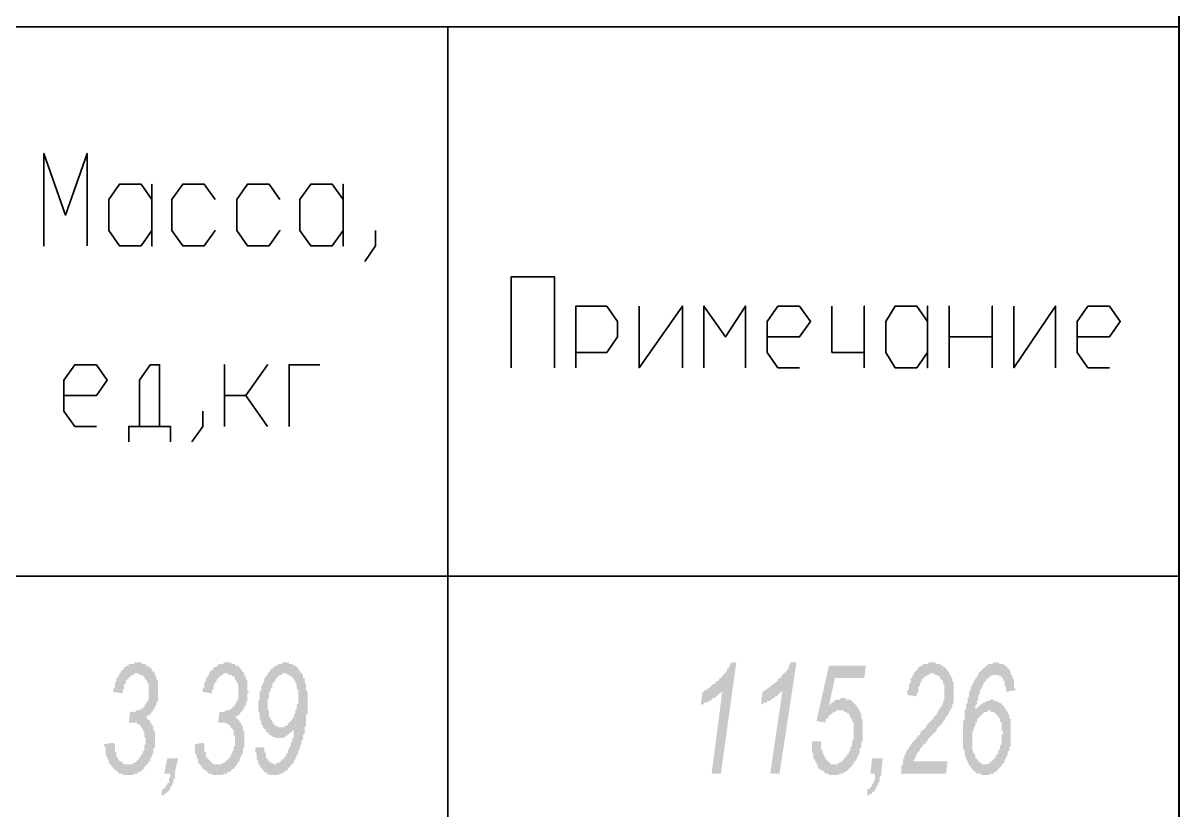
# Model space of a CAD drawing. Header units: millimetres. Extents: x 1372 to 666090, y 1285 to 31551.
# Drawn here: x 538229 to 541356, y 26738 to 28865 of the extents above; entities that cross this region are included whole.
import ezdxf

# ---------------------------------------------------------------- set-up
doc = ezdxf.new("R2010")
doc.units = ezdxf.units.MM
for name, color, linetype in [('PDF _0', 7, 'Continuous'), ('PDF _2D-чертеж - Общий_Ном._пера__21', 7, 'Continuous'), ('PDF _75-АЗ Штамп', 7, 'Continuous')]:
    doc.layers.add(name, color=color, linetype=linetype)

msp = doc.modelspace()

# ---------------------------------------------------------------- hatches: boundary and pattern name
at = {"layer": 'PDF _75-АЗ Штамп', "transparency": 33554559}
for points in [[(538448.3, 26915.2), (538473.3, 26919.4), (538477.5, 26915.2), (538477.5, 26911), (538477.5, 26902.7), (538477.5, 26898.5), (538477.5, 26894.3), (538481.7, 26894.3), (538481.7, 26890.2), (538481.7, 26886), (538481.7, 26881.8), (538485.8, 26877.6), (538485.8, 26877.6), (538485.8, 26873.5), (538485.8, 26873.5), (538490, 26873.5), (538490, 26869.3), (538494.2, 26869.3), (538498.4, 26865.1), (538498.4, 26865.1), (538502.5, 26861), (538502.5, 26861), (538506.7, 26861), (538510.9, 26861), (538515, 26861), (538515, 26861), (538519.2, 26861), (538523.4, 26861), (538523.4, 26861), (538527.6, 26865.1), (538527.6, 26865.1), (538531.7, 26865.1), (538535.9, 26869.3), (538535.9, 26869.3), (538540.1, 26873.5), (538540.1, 26873.5), (538544.2, 26877.6), (538544.2, 26881.8), (538548.4, 26881.8), (538548.4, 26886), (538552.6, 26890.2), (538552.6, 26894.3), (538556.8, 26898.5), (538556.8, 26898.5), (538556.8, 26902.7), (538556.8, 26906.8), (538556.8, 26911), (538560.9, 26915.2), (538560.9, 26919.4), (538560.9, 26923.5), (538560.9, 26923.5), (538560.9, 26927.7), (538560.9, 26931.9), (538556.8, 26936), (538556.8, 26940.2), (538556.8, 26944.4), (538556.8, 26948.6), (538552.6, 26952.7), (538552.6, 26956.9), (538552.6, 26956.9), (538548.4, 26961.1), (538548.4, 26965.2), (538544.2, 26965.2), (538544.2, 26969.4), (538540.1, 26969.4), (538540.1, 26969.4), (538535.9, 26973.6), (538531.7, 26973.6), (538531.7, 26973.6), (538527.6, 26973.6), (538523.4, 26973.6), (538523.4, 26973.6), (538519.2, 26973.6), (538515, 26973.6), (538515, 26973.6), (538519.2, 27007), (538519.2, 27002.8), (538523.4, 27002.8), (538523.4, 27002.8), (538527.6, 27002.8), (538531.7, 27002.8), (538535.9, 27007), (538535.9, 27007), (538540.1, 27007), (538544.2, 27007), (538544.2, 27007), (538548.4, 27011.1), (538552.6, 27011.1), (538552.6, 27015.3), (538556.8, 27015.3), (538556.8, 27019.5), (538556.8, 27019.5), (538560.9, 27023.6), (538560.9, 27027.8), (538565.1, 27027.8), (538565.1, 27032), (538569.3, 27036.2), (538569.3, 27040.3), (538569.3, 27044.5), (538569.3, 27048.7), (538569.3, 27052.8), (538569.3, 27057), (538569.3, 27057), (538569.3, 27061.2), (538569.3, 27065.3), (538569.3, 27069.5), (538569.3, 27073.7), (538569.3, 27077.9), (538565.1, 27082), (538565.1, 27082), (538565.1, 27086.2), (538560.9, 27090.4), (538560.9, 27090.4), (538556.8, 27094.5), (538556.8, 27098.7), (538552.6, 27098.7), (538552.6, 27102.9), (538548.4, 27102.9), (538548.4, 27102.9), (538544.2, 27102.9), (538540.1, 27107.1), (538540.1, 27107.1), (538535.9, 27107.1), (538535.9, 27107.1), (538531.7, 27107.1), (538527.6, 27102.9), (538527.6, 27102.9), (538523.4, 27102.9), (538519.2, 27098.7), (538519.2, 27098.7), (538515, 27094.5), (538515, 27094.5), (538510.9, 27090.4), (538510.9, 27090.4), (538506.7, 27086.2), (538506.7, 27082), (538506.7, 27077.9), (538502.5, 27077.9), (538502.5, 27073.7), (538502.5, 27069.5), (538502.5, 27065.3), (538498.4, 27061.2), (538498.4, 27057), (538498.4, 27052.8), (538498.4, 27052.8), (538473.3, 27057), (538473.3, 27061.2), (538473.3, 27065.3), (538477.5, 27069.5), (538477.5, 27073.7), (538477.5, 27077.9), (538477.5, 27082), (538481.7, 27086.2), (538481.7, 27090.4), (538481.7, 27094.5), (538485.8, 27094.5), (538485.8, 27098.7), (538490, 27102.9), (538490, 27107.1), (538490, 27107.1), (538494.2, 27111.2), (538494.2, 27115.4), (538498.4, 27115.4), (538498.4, 27115.4), (538502.5, 27119.6), (538502.5, 27123.7), (538506.7, 27123.7), (538506.7, 27123.7), (538510.9, 27127.9), (538515, 27127.9), (538515, 27132.1), (538519.2, 27132.1), (538523.4, 27132.1), (538523.4, 27132.1), (538527.6, 27132.1), (538531.7, 27136.3), (538531.7, 27136.3), (538535.9, 27136.3), (538540.1, 27136.3), (538540.1, 27136.3), (538544.2, 27136.3), (538548.4, 27136.3), (538552.6, 27132.1), (538552.6, 27132.1), (538556.8, 27132.1), (538560.9, 27132.1), (538560.9, 27127.9), (538565.1, 27127.9), (538565.1, 27127.9), (538569.3, 27123.7), (538573.4, 27123.7), (538573.4, 27119.6), (538577.6, 27119.6), (538577.6, 27115.4), (538581.8, 27111.2), (538581.8, 27111.2), (538581.8, 27111.2), (538585.9, 27107.1), (538585.9, 27102.9), (538585.9, 27098.7), (538590.1, 27098.7), (538590.1, 27094.5), (538590.1, 27090.4), (538594.3, 27086.2), (538594.3, 27082), (538594.3, 27077.9), (538594.3, 27073.7), (538594.3, 27069.5), (538594.3, 27065.3), (538594.3, 27061.2), (538594.3, 27057), (538594.3, 27052.8), (538594.3, 27048.7), (538594.3, 27044.5), (538594.3, 27040.3), (538594.3, 27036.2), (538594.3, 27036.2), (538594.3, 27032), (538590.1, 27027.8), (538590.1, 27023.6), (538590.1, 27019.5), (538585.9, 27019.5), (538585.9, 27015.3), (538585.9, 27011.1), (538581.8, 27011.1), (538581.8, 27007), (538577.6, 27002.8), (538577.6, 27002.8), (538573.4, 26998.6), (538573.4, 26994.4), (538569.3, 26994.4), (538565.1, 26990.3), (538565.1, 26990.3), (538560.9, 26990.3), (538565.1, 26986.1), (538565.1, 26981.9), (538569.3, 26981.9), (538573.4, 26977.8), (538573.4, 26973.6), (538573.4, 26973.6), (538577.6, 26969.4), (538577.6, 26965.2), (538581.8, 26965.2), (538581.8, 26961.1), (538581.8, 26956.9), (538581.8, 26952.7), (538585.9, 26948.6), (538585.9, 26944.4), (538585.9, 26940.2), (538585.9, 26936), (538585.9, 26931.9), (538585.9, 26931.9), (538585.9, 26927.7), (538585.9, 26923.5), (538585.9, 26919.4), (538585.9, 26915.2), (538585.9, 26911), (538585.9, 26906.8), (538581.8, 26902.7), (538581.8, 26898.5), (538581.8, 26894.3), (538581.8, 26890.2), (538577.6, 26886), (538577.6, 26886), (538577.6, 26881.8), (538573.4, 26877.6), (538573.4, 26873.5), (538573.4, 26869.3), (538569.3, 26869.3), (538569.3, 26865.1), (538565.1, 26861), (538565.1, 26861), (538560.9, 26856.8), (538560.9, 26856.8), (538556.8, 26852.6), (538556.8, 26848.4), (538552.6, 26848.4), (538552.6, 26844.3), (538548.4, 26844.3), (538548.4, 26840.1), (538544.2, 26840.1), (538540.1, 26840.1), (538540.1, 26835.9), (538535.9, 26835.9), (538535.9, 26835.9), (538531.7, 26835.9), (538527.6, 26831.8), (538527.6, 26831.8), (538523.4, 26831.8), (538519.2, 26831.8), (538515, 26831.8), (538515, 26831.8), (538510.9, 26831.8), (538506.7, 26831.8), (538506.7, 26831.8), (538502.5, 26831.8), (538498.4, 26831.8), (538498.4, 26835.9), (538494.2, 26835.9), (538490, 26835.9), (538490, 26835.9), (538485.8, 26840.1), (538485.8, 26840.1), (538481.7, 26844.3), (538477.5, 26844.3), (538477.5, 26848.4), (538473.3, 26848.4), (538473.3, 26852.6), (538469.2, 26852.6), (538469.2, 26852.6), (538469.2, 26856.8), (538465, 26861), (538465, 26861), (538460.8, 26865.1), (538460.8, 26869.3), (538460.8, 26873.5), (538456.6, 26877.6), (538456.6, 26877.6), (538456.6, 26881.8), (538452.5, 26886), (538452.5, 26890.2), (538452.5, 26894.3), (538452.5, 26898.5), (538452.5, 26902.7), (538452.5, 26906.8), (538448.3, 26911), (538448.3, 26915.2)], [(538694.4, 26915.2), (538715.3, 26919.4), (538719.4, 26915.2), (538719.4, 26911), (538719.4, 26902.7), (538719.4, 26898.5), (538719.4, 26894.3), (538723.6, 26894.3), (538723.6, 26890.2), (538723.6, 26886), (538723.6, 26881.8), (538727.8, 26877.6), (538727.8, 26877.6), (538731.9, 26873.5), (538731.9, 26873.5), (538731.9, 26873.5), (538736.1, 26869.3), (538736.1, 26869.3), (538740.3, 26865.1), (538740.3, 26865.1), (538744.5, 26861), (538748.6, 26861), (538748.6, 26861), (538752.8, 26861), (538757, 26861), (538757, 26861), (538761.1, 26861), (538765.3, 26861), (538765.3, 26861), (538769.5, 26865.1), (538773.7, 26865.1), (538773.7, 26865.1), (538777.8, 26869.3), (538777.8, 26869.3), (538782, 26873.5), (538782, 26873.5), (538786.2, 26877.6), (538790.3, 26881.8), (538790.3, 26881.8), (538790.3, 26886), (538794.5, 26890.2), (538794.5, 26894.3), (538798.7, 26898.5), (538798.7, 26898.5), (538798.7, 26902.7), (538798.7, 26906.8), (538802.8, 26911), (538802.8, 26915.2), (538802.8, 26919.4), (538802.8, 26923.5), (538802.8, 26923.5), (538802.8, 26927.7), (538802.8, 26931.9), (538802.8, 26936), (538798.7, 26940.2), (538798.7, 26944.4), (538798.7, 26948.6), (538798.7, 26952.7), (538794.5, 26956.9), (538794.5, 26956.9), (538790.3, 26961.1), (538790.3, 26965.2), (538786.2, 26965.2), (538786.2, 26969.4), (538782, 26969.4), (538782, 26969.4), (538777.8, 26973.6), (538773.7, 26973.6), (538773.7, 26973.6), (538769.5, 26973.6), (538765.3, 26973.6), (538765.3, 26973.6), (538761.1, 26973.6), (538757, 26973.6), (538757, 26973.6), (538761.1, 27007), (538761.1, 27002.8), (538765.3, 27002.8), (538765.3, 27002.8), (538769.5, 27002.8), (538773.7, 27002.8), (538777.8, 27007), (538777.8, 27007), (538782, 27007), (538786.2, 27007), (538786.2, 27007), (538790.3, 27011.1), (538794.5, 27011.1), (538794.5, 27015.3), (538798.7, 27015.3), (538798.7, 27019.5), (538802.8, 27019.5), (538802.8, 27023.6), (538807, 27027.8), (538807, 27027.8), (538807, 27032), (538811.2, 27036.2), (538811.2, 27040.3), (538811.2, 27044.5), (538811.2, 27048.7), (538811.2, 27052.8), (538811.2, 27057), (538811.2, 27057), (538811.2, 27061.2), (538811.2, 27065.3), (538811.2, 27069.5), (538811.2, 27073.7), (538811.2, 27077.9), (538807, 27082), (538807, 27082), (538807, 27086.2), (538802.8, 27090.4), (538802.8, 27090.4), (538802.8, 27094.5), (538798.7, 27098.7), (538794.5, 27098.7), (538794.5, 27102.9), (538790.3, 27102.9), (538790.3, 27102.9), (538786.2, 27102.9), (538782, 27107.1), (538782, 27107.1), (538777.8, 27107.1), (538777.8, 27107.1), (538773.7, 27107.1), (538769.5, 27102.9), (538769.5, 27102.9), (538765.3, 27102.9), (538765.3, 27098.7), (538761.1, 27098.7), (538757, 27094.5), (538757, 27094.5), (538752.8, 27090.4), (538752.8, 27090.4), (538752.8, 27086.2), (538748.6, 27082), (538748.6, 27077.9), (538744.5, 27077.9), (538744.5, 27073.7), (538744.5, 27069.5), (538744.5, 27065.3), (538740.3, 27061.2), (538740.3, 27057), (538740.3, 27052.8), (538740.3, 27052.8), (538715.3, 27057), (538715.3, 27061.2), (538715.3, 27065.3), (538719.4, 27069.5), (538719.4, 27073.7), (538719.4, 27077.9), (538719.4, 27082), (538723.6, 27086.2), (538723.6, 27090.4), (538723.6, 27094.5), (538727.8, 27094.5), (538727.8, 27098.7), (538731.9, 27102.9), (538731.9, 27107.1), (538731.9, 27107.1), (538736.1, 27111.2), (538736.1, 27115.4), (538740.3, 27115.4), (538740.3, 27115.4), (538744.5, 27119.6), (538744.5, 27123.7), (538748.6, 27123.7), (538752.8, 27123.7), (538752.8, 27127.9), (538757, 27127.9), (538757, 27132.1), (538761.1, 27132.1), (538765.3, 27132.1), (538765.3, 27132.1), (538769.5, 27132.1), (538773.7, 27136.3), (538773.7, 27136.3), (538777.8, 27136.3), (538782, 27136.3), (538786.2, 27136.3), (538786.2, 27136.3), (538790.3, 27136.3), (538794.5, 27132.1), (538794.5, 27132.1), (538798.7, 27132.1), (538802.8, 27132.1), (538802.8, 27127.9), (538807, 27127.9), (538811.2, 27127.9), (538811.2, 27123.7), (538815.4, 27123.7), (538815.4, 27119.6), (538819.5, 27119.6), (538819.5, 27115.4), (538823.7, 27111.2), (538823.7, 27111.2), (538823.7, 27111.2), (538827.9, 27107.1), (538827.9, 27102.9), (538827.9, 27098.7), (538832, 27098.7), (538832, 27094.5), (538832, 27090.4), (538836.2, 27086.2), (538836.2, 27082), (538836.2, 27077.9), (538836.2, 27073.7), (538836.2, 27069.5), (538836.2, 27065.3), (538836.2, 27061.2), (538840.4, 27057), (538836.2, 27052.8), (538836.2, 27048.7), (538836.2, 27044.5), (538836.2, 27040.3), (538836.2, 27036.2), (538836.2, 27036.2), (538836.2, 27032), (538832, 27027.8), (538832, 27023.6), (538832, 27019.5), (538827.9, 27019.5), (538827.9, 27015.3), (538827.9, 27011.1), (538823.7, 27011.1), (538823.7, 27007), (538819.5, 27002.8), (538819.5, 27002.8), (538815.4, 26998.6), (538815.4, 26994.4), (538811.2, 26994.4), (538807, 26990.3), (538807, 26990.3), (538802.8, 26990.3), (538807, 26986.1), (538811.2, 26981.9), (538811.2, 26981.9), (538815.4, 26977.8), (538815.4, 26973.6), (538819.5, 26973.6), (538819.5, 26969.4), (538819.5, 26965.2), (538823.7, 26965.2), (538823.7, 26961.1), (538823.7, 26956.9), (538823.7, 26952.7), (538827.9, 26948.6), (538827.9, 26944.4), (538827.9, 26940.2), (538827.9, 26936), (538827.9, 26931.9), (538827.9, 26931.9), (538827.9, 26927.7), (538827.9, 26923.5), (538827.9, 26919.4), (538827.9, 26915.2), (538827.9, 26911), (538827.9, 26906.8), (538823.7, 26902.7), (538823.7, 26898.5), (538823.7, 26894.3), (538823.7, 26890.2), (538819.5, 26886), (538819.5, 26886), (538819.5, 26881.8), (538815.4, 26877.6), (538815.4, 26873.5), (538815.4, 26869.3), (538811.2, 26869.3), (538811.2, 26865.1), (538807, 26861), (538807, 26861), (538807, 26856.8), (538802.8, 26856.8), (538802.8, 26852.6), (538798.7, 26848.4), (538794.5, 26848.4), (538794.5, 26844.3), (538790.3, 26844.3), (538790.3, 26840.1), (538786.2, 26840.1), (538782, 26840.1), (538782, 26835.9), (538777.8, 26835.9), (538777.8, 26835.9), (538773.7, 26835.9), (538769.5, 26831.8), (538769.5, 26831.8), (538765.3, 26831.8), (538761.1, 26831.8), (538761.1, 26831.8), (538757, 26831.8), (538752.8, 26831.8), (538752.8, 26831.8), (538748.6, 26831.8), (538744.5, 26831.8), (538740.3, 26831.8), (538740.3, 26835.9), (538736.1, 26835.9), (538731.9, 26835.9), (538731.9, 26835.9), (538727.8, 26840.1), (538727.8, 26840.1), (538723.6, 26844.3), (538719.4, 26844.3), (538719.4, 26848.4), (538715.3, 26848.4), (538715.3, 26852.6), (538711.1, 26852.6), (538711.1, 26852.6), (538711.1, 26856.8), (538706.9, 26861), (538706.9, 26861), (538702.7, 26865.1), (538702.7, 26869.3), (538702.7, 26873.5), (538698.6, 26877.6), (538698.6, 26877.6), (538698.6, 26881.8), (538698.6, 26886), (538694.4, 26890.2), (538694.4, 26894.3), (538694.4, 26898.5), (538694.4, 26902.7), (538694.4, 26906.8), (538694.4, 26911), (538694.4, 26915.2)], [(540091.7, 26835.9), (540120.9, 27061.2), (540120.9, 27057), (540116.8, 27057), (540116.8, 27057), (540116.8, 27052.8), (540112.6, 27052.8), (540108.4, 27048.7), (540108.4, 27048.7), (540104.3, 27044.5), (540104.3, 27044.5), (540100.1, 27040.3), (540100.1, 27040.3), (540095.9, 27040.3), (540091.7, 27036.2), (540091.7, 27036.2), (540087.6, 27032), (540083.4, 27032), (540083.4, 27032), (540079.2, 27027.8), (540075.1, 27027.8), (540070.9, 27027.8), (540070.9, 27023.6), (540066.7, 27023.6), (540062.5, 27023.6), (540066.7, 27057), (540070.9, 27057), (540070.9, 27061.2), (540075.1, 27061.2), (540079.2, 27061.2), (540079.2, 27065.3), (540083.4, 27065.3), (540087.6, 27069.5), (540087.6, 27069.5), (540091.7, 27073.7), (540091.7, 27073.7), (540095.9, 27077.9), (540100.1, 27077.9), (540100.1, 27082), (540104.3, 27082), (540104.3, 27086.2), (540108.4, 27086.2), (540112.6, 27090.4), (540112.6, 27094.5), (540116.8, 27094.5), (540120.9, 27098.7), (540120.9, 27102.9), (540125.1, 27102.9), (540125.1, 27107.1), (540129.3, 27107.1), (540129.3, 27111.2), (540133.5, 27111.2), (540133.5, 27115.4), (540133.5, 27115.4), (540133.5, 27119.6), (540137.6, 27119.6), (540137.6, 27123.7), (540141.8, 27127.9), (540141.8, 27132.1), (540146, 27136.3), (540146, 27136.3), (540158.5, 27136.3), (540116.8, 26835.9)], [(540250.2, 26835.9), (540283.6, 27061.2), (540283.6, 27057), (540279.4, 27057), (540279.4, 27057), (540275.3, 27052.8), (540275.3, 27052.8), (540271.1, 27048.7), (540271.1, 27048.7), (540266.9, 27044.5), (540262.8, 27044.5), (540262.8, 27040.3), (540258.6, 27040.3), (540258.6, 27040.3), (540254.4, 27036.2), (540250.2, 27036.2), (540250.2, 27032), (540246.1, 27032), (540241.9, 27032), (540241.9, 27027.8), (540237.7, 27027.8), (540233.6, 27027.8), (540229.4, 27023.6), (540229.4, 27023.6), (540225.2, 27023.6), (540229.4, 27057), (540233.6, 27057), (540233.6, 27061.2), (540237.7, 27061.2), (540237.7, 27061.2), (540241.9, 27065.3), (540246.1, 27065.3), (540246.1, 27069.5), (540250.2, 27069.5), (540250.2, 27073.7), (540254.4, 27073.7), (540258.6, 27077.9), (540258.6, 27077.9), (540262.8, 27082), (540266.9, 27082), (540266.9, 27086.2), (540271.1, 27086.2), (540271.1, 27090.4), (540275.3, 27094.5), (540279.4, 27094.5), (540279.4, 27098.7), (540283.6, 27102.9), (540283.6, 27102.9), (540287.8, 27107.1), (540287.8, 27107.1), (540292, 27111.2), (540292, 27111.2), (540296.1, 27115.4), (540296.1, 27115.4), (540296.1, 27119.6), (540300.3, 27119.6), (540300.3, 27123.7), (540300.3, 27127.9), (540304.5, 27132.1), (540304.5, 27136.3), (540304.5, 27136.3), (540321.2, 27136.3), (540275.3, 26835.9)], [(540362.9, 26923.5), (540387.9, 26923.5), (540387.9, 26919.4), (540387.9, 26915.2), (540387.9, 26915.2), (540387.9, 26911), (540387.9, 26906.8), (540387.9, 26902.7), (540392.1, 26898.5), (540392.1, 26894.3), (540392.1, 26890.2), (540392.1, 26890.2), (540396.2, 26886), (540396.2, 26881.8), (540400.4, 26877.6), (540400.4, 26873.5), (540404.6, 26873.5), (540404.6, 26869.3), (540408.8, 26869.3), (540408.8, 26865.1), (540412.9, 26865.1), (540412.9, 26861), (540417.1, 26861), (540421.3, 26861), (540421.3, 26861), (540425.4, 26861), (540425.4, 26861), (540429.6, 26861), (540433.8, 26861), (540433.8, 26865.1), (540438, 26865.1), (540438, 26865.1), (540442.1, 26869.3), (540446.3, 26869.3), (540446.3, 26873.5), (540446.3, 26873.5), (540450.5, 26873.5), (540450.5, 26877.6), (540454.6, 26881.8), (540454.6, 26881.8), (540458.8, 26886), (540458.8, 26890.2), (540463, 26890.2), (540463, 26894.3), (540467.1, 26898.5), (540467.1, 26902.7), (540467.1, 26906.8), (540467.1, 26906.8), (540471.3, 26911), (540471.3, 26915.2), (540471.3, 26919.4), (540471.3, 26923.5), (540475.5, 26927.7), (540475.5, 26931.9), (540475.5, 26936), (540475.5, 26940.2), (540475.5, 26944.4), (540475.5, 26948.6), (540475.5, 26948.6), (540475.5, 26952.7), (540475.5, 26956.9), (540475.5, 26961.1), (540475.5, 26965.2), (540475.5, 26969.4), (540475.5, 26973.6), (540471.3, 26977.8), (540471.3, 26977.8), (540471.3, 26981.9), (540467.1, 26986.1), (540467.1, 26990.3), (540467.1, 26990.3), (540463, 26994.4), (540463, 26998.6), (540458.8, 26998.6), (540458.8, 26998.6), (540454.6, 27002.8), (540450.5, 27002.8), (540450.5, 27002.8), (540446.3, 27007), (540442.1, 27007), (540442.1, 27007), (540438, 27007), (540433.8, 27007), (540433.8, 27007), (540429.6, 27007), (540425.4, 27002.8), (540425.4, 27002.8), (540421.3, 27002.8), (540417.1, 26998.6), (540417.1, 26998.6), (540417.1, 26998.6), (540412.9, 26994.4), (540408.8, 26994.4), (540408.8, 26990.3), (540404.6, 26986.1), (540404.6, 26986.1), (540400.4, 26981.9), (540400.4, 26977.8), (540400.4, 26973.6), (540375.4, 26977.8), (540408.8, 27127.9), (540508.9, 27127.9), (540504.7, 27094.5), (540425.4, 27094.5), (540408.8, 27019.5), (540412.9, 27023.6), (540412.9, 27023.6), (540417.1, 27027.8), (540421.3, 27027.8), (540421.3, 27032), (540425.4, 27032), (540425.4, 27036.2), (540429.6, 27036.2), (540429.6, 27036.2), (540433.8, 27036.2), (540438, 27036.2), (540438, 27036.2), (540442.1, 27040.3), (540446.3, 27040.3), (540446.3, 27040.3), (540450.5, 27040.3), (540454.6, 27040.3), (540454.6, 27036.2), (540458.8, 27036.2), (540463, 27036.2), (540463, 27036.2), (540467.1, 27036.2), (540471.3, 27032), (540471.3, 27032), (540475.5, 27027.8), (540475.5, 27027.8), (540479.7, 27023.6), (540479.7, 27023.6), (540483.8, 27019.5), (540483.8, 27019.5), (540483.8, 27015.3), (540488, 27015.3), (540488, 27011.1), (540492.2, 27007), (540492.2, 27002.8), (540492.2, 27002.8), (540496.3, 26998.6), (540496.3, 26994.4), (540496.3, 26990.3), (540496.3, 26986.1), (540500.5, 26981.9), (540500.5, 26977.8), (540500.5, 26973.6), (540500.5, 26969.4), (540500.5, 26965.2), (540500.5, 26961.1), (540500.5, 26956.9), (540500.5, 26952.7), (540500.5, 26948.6), (540500.5, 26944.4), (540500.5, 26940.2), (540500.5, 26936), (540500.5, 26931.9), (540500.5, 26927.7), (540500.5, 26927.7), (540500.5, 26923.5), (540496.3, 26919.4), (540496.3, 26915.2), (540496.3, 26911), (540496.3, 26906.8), (540492.2, 26902.7), (540492.2, 26898.5), (540492.2, 26894.3), (540492.2, 26890.2), (540488, 26886), (540488, 26886), (540488, 26881.8), (540483.8, 26877.6), (540483.8, 26873.5), (540479.7, 26869.3), (540479.7, 26869.3), (540475.5, 26865.1), (540475.5, 26861), (540471.3, 26861), (540471.3, 26856.8), (540467.1, 26852.6), (540467.1, 26852.6), (540463, 26848.4), (540463, 26848.4), (540458.8, 26844.3), (540458.8, 26844.3), (540454.6, 26840.1), (540450.5, 26840.1), (540450.5, 26840.1), (540446.3, 26835.9), (540442.1, 26835.9), (540442.1, 26835.9), (540438, 26835.9), (540433.8, 26831.8), (540433.8, 26831.8), (540429.6, 26831.8), (540425.4, 26831.8), (540425.4, 26831.8), (540421.3, 26831.8), (540417.1, 26831.8), (540417.1, 26831.8), (540412.9, 26831.8), (540408.8, 26831.8), (540408.8, 26835.9), (540404.6, 26835.9), (540400.4, 26835.9), (540400.4, 26835.9), (540396.2, 26840.1), (540396.2, 26840.1), (540392.1, 26844.3), (540392.1, 26844.3), (540387.9, 26844.3), (540383.7, 26848.4), (540383.7, 26848.4), (540379.6, 26852.6), (540379.6, 26856.8), (540375.4, 26861), (540375.4, 26861), (540375.4, 26865.1), (540371.2, 26869.3), (540371.2, 26873.5), (540371.2, 26873.5), (540367, 26877.6), (540367, 26881.8), (540367, 26886), (540367, 26890.2), (540362.9, 26894.3), (540362.9, 26898.5), (540362.9, 26902.7), (540362.9, 26906.8), (540362.9, 26911), (540362.9, 26915.2), (540362.9, 26915.2), (540362.9, 26919.4), (540362.9, 26923.5)], [(540600.6, 26835.9), (540604.8, 26840.1), (540604.8, 26844.3), (540604.8, 26848.4), (540604.8, 26852.6), (540604.8, 26856.8), (540609, 26861), (540609, 26865.1), (540609, 26869.3), (540609, 26873.5), (540613.1, 26877.6), (540613.1, 26881.8), (540613.1, 26881.8), (540613.1, 26886), (540617.3, 26890.2), (540617.3, 26890.2), (540617.3, 26894.3), (540621.5, 26898.5), (540621.5, 26902.7), (540625.7, 26902.7), (540625.7, 26906.8), (540629.8, 26911), (540629.8, 26915.2), (540629.8, 26915.2), (540634, 26915.2), (540634, 26919.4), (540634, 26919.4), (540638.2, 26923.5), (540638.2, 26923.5), (540642.3, 26927.7), (540642.3, 26927.7), (540646.5, 26931.9), (540646.5, 26936), (540650.7, 26936), (540650.7, 26940.2), (540654.9, 26940.2), (540654.9, 26944.4), (540659, 26948.6), (540659, 26952.7), (540663.2, 26952.7), (540667.4, 26956.9), (540671.5, 26961.1), (540671.5, 26965.2), (540675.7, 26969.4), (540675.7, 26969.4), (540679.9, 26973.6), (540684.1, 26977.8), (540684.1, 26977.8), (540688.2, 26981.9), (540692.4, 26986.1), (540692.4, 26990.3), (540696.6, 26990.3), (540696.6, 26994.4), (540700.7, 26994.4), (540700.7, 26998.6), (540700.7, 26998.6), (540704.9, 27002.8), (540704.9, 27002.8), (540704.9, 27007), (540709.1, 27011.1), (540709.1, 27015.3), (540713.2, 27015.3), (540713.2, 27019.5), (540717.4, 27023.6), (540717.4, 27027.8), (540717.4, 27032), (540717.4, 27032), (540721.6, 27036.2), (540721.6, 27036.2), (540721.6, 27040.3), (540721.6, 27044.5), (540721.6, 27048.7), (540721.6, 27052.8), (540721.6, 27057), (540721.6, 27061.2), (540721.6, 27065.3), (540721.6, 27069.5), (540721.6, 27073.7), (540721.6, 27077.9), (540717.4, 27077.9), (540717.4, 27082), (540717.4, 27086.2), (540713.2, 27090.4), (540713.2, 27090.4), (540709.1, 27094.5), (540709.1, 27098.7), (540704.9, 27098.7), (540704.9, 27098.7), (540700.7, 27102.9), (540696.6, 27102.9), (540696.6, 27102.9), (540692.4, 27107.1), (540688.2, 27107.1), (540688.2, 27107.1), (540684.1, 27107.1), (540684.1, 27107.1), (540679.9, 27102.9), (540675.7, 27102.9), (540675.7, 27102.9), (540671.5, 27098.7), (540667.4, 27098.7), (540667.4, 27094.5), (540663.2, 27094.5), (540663.2, 27090.4), (540659, 27090.4), (540659, 27086.2), (540659, 27082), (540654.9, 27082), (540654.9, 27077.9), (540654.9, 27073.7), (540650.7, 27069.5), (540650.7, 27065.3), (540650.7, 27061.2), (540650.7, 27057), (540646.5, 27052.8), (540646.5, 27048.7), (540646.5, 27044.5), (540621.5, 27048.7), (540621.5, 27052.8), (540621.5, 27057), (540621.5, 27061.2), (540625.7, 27065.3), (540625.7, 27069.5), (540625.7, 27073.7), (540625.7, 27077.9), (540629.8, 27082), (540629.8, 27086.2), (540629.8, 27090.4), (540629.8, 27094.5), (540634, 27094.5), (540634, 27098.7), (540638.2, 27102.9), (540638.2, 27107.1), (540638.2, 27107.1), (540642.3, 27111.2), (540642.3, 27111.2), (540646.5, 27115.4), (540646.5, 27115.4), (540650.7, 27119.6), (540650.7, 27123.7), (540654.9, 27123.7), (540654.9, 27123.7), (540659, 27127.9), (540663.2, 27127.9), (540663.2, 27132.1), (540667.4, 27132.1), (540671.5, 27132.1), (540671.5, 27132.1), (540675.7, 27132.1), (540679.9, 27136.3), (540679.9, 27136.3), (540684.1, 27136.3), (540688.2, 27136.3), (540692.4, 27136.3), (540692.4, 27136.3), (540696.6, 27136.3), (540700.7, 27132.1), (540700.7, 27132.1), (540704.9, 27132.1), (540709.1, 27132.1), (540709.1, 27132.1), (540713.2, 27127.9), (540717.4, 27127.9), (540717.4, 27123.7), (540721.6, 27123.7), (540721.6, 27123.7), (540725.8, 27119.6), (540725.8, 27119.6), (540729.9, 27115.4), (540729.9, 27111.2), (540734.1, 27111.2), (540734.1, 27107.1), (540738.3, 27102.9), (540738.3, 27098.7), (540738.3, 27098.7), (540742.4, 27094.5), (540742.4, 27090.4), (540742.4, 27086.2), (540746.6, 27082), (540746.6, 27077.9), (540746.6, 27073.7), (540746.6, 27073.7), (540746.6, 27069.5), (540746.6, 27065.3), (540746.6, 27061.2), (540746.6, 27057), (540746.6, 27057), (540746.6, 27052.8), (540746.6, 27048.7), (540746.6, 27044.5), (540746.6, 27040.3), (540746.6, 27036.2), (540746.6, 27032), (540746.6, 27027.8), (540742.4, 27023.6), (540742.4, 27019.5), (540742.4, 27019.5), (540742.4, 27015.3), (540738.3, 27011.1), (540738.3, 27007), (540734.1, 27002.8), (540734.1, 26998.6), (540734.1, 26998.6), (540734.1, 26998.6), (540729.9, 26994.4), (540729.9, 26994.4), (540729.9, 26990.3), (540729.9, 26990.3), (540725.8, 26990.3), (540725.8, 26986.1), (540725.8, 26986.1), (540721.6, 26981.9), (540721.6, 26977.8), (540717.4, 26977.8), (540717.4, 26973.6), (540713.2, 26969.4), (540713.2, 26969.4), (540709.1, 26965.2), (540704.9, 26961.1), (540704.9, 26961.1), (540700.7, 26956.9), (540700.7, 26952.7), (540696.6, 26948.6), (540692.4, 26944.4), (540688.2, 26940.2), (540684.1, 26936), (540684.1, 26936), (540679.9, 26931.9), (540675.7, 26927.7), (540675.7, 26923.5), (540671.5, 26923.5), (540671.5, 26919.4), (540667.4, 26915.2), (540663.2, 26915.2), (540663.2, 26911), (540659, 26906.8), (540659, 26906.8), (540654.9, 26902.7), (540654.9, 26902.7), (540654.9, 26898.5), (540650.7, 26894.3), (540650.7, 26894.3), (540646.5, 26890.2), (540646.5, 26886), (540642.3, 26881.8), (540642.3, 26877.6), (540642.3, 26877.6), (540638.2, 26873.5), (540638.2, 26869.3), (540729.9, 26869.3), (540725.8, 26835.9)], [(538611, 26835.9), (538619.3, 26877.6), (538648.5, 26877.6), (538640.2, 26840.1), (538640.2, 26835.9), (538640.2, 26831.8), (538640.2, 26827.6), (538640.2, 26823.4), (538636, 26819.2), (538636, 26815.1), (538636, 26810.9), (538631.8, 26806.7), (538631.8, 26806.7), (538631.8, 26802.6), (538627.7, 26798.4), (538627.7, 26798.4), (538627.7, 26794.2), (538623.5, 26790.1), (538623.5, 26790.1), (538619.3, 26785.9), (538619.3, 26785.9), (538615.1, 26781.7), (538611, 26781.7), (538611, 26777.5), (538606.8, 26777.5), (538602.6, 26777.5), (538602.6, 26777.5), (538606.8, 26794.2), (538606.8, 26794.2), (538611, 26794.2), (538611, 26798.4), (538615.1, 26798.4), (538615.1, 26802.6), (538615.1, 26802.6), (538619.3, 26806.7), (538619.3, 26810.9), (538623.5, 26810.9), (538623.5, 26815.1), (538623.5, 26819.2), (538623.5, 26823.4), (538627.7, 26827.6), (538627.7, 26835.9), (538627.7, 26835.9)], [(540521.4, 26835.9), (540525.5, 26877.6), (540554.7, 26877.6), (540550.6, 26840.1), (540550.6, 26835.9), (540550.6, 26831.8), (540546.4, 26827.6), (540546.4, 26823.4), (540546.4, 26819.2), (540546.4, 26815.1), (540542.2, 26810.9), (540542.2, 26806.7), (540542.2, 26806.7), (540538.1, 26802.6), (540538.1, 26798.4), (540538.1, 26798.4), (540533.9, 26794.2), (540533.9, 26790.1), (540529.7, 26790.1), (540529.7, 26785.9), (540525.5, 26785.9), (540525.5, 26781.7), (540521.4, 26781.7), (540517.2, 26777.5), (540517.2, 26777.5), (540513, 26777.5), (540513, 26777.5), (540513, 26794.2), (540517.2, 26794.2), (540517.2, 26794.2), (540521.4, 26798.4), (540521.4, 26798.4), (540525.5, 26802.6), (540525.5, 26802.6), (540525.5, 26806.7), (540529.7, 26810.9), (540529.7, 26810.9), (540529.7, 26815.1), (540533.9, 26819.2), (540533.9, 26823.4), (540533.9, 26827.6), (540533.9, 26835.9), (540538.1, 26835.9)]]:
    msp.add_hatch(color=256, dxfattribs=at).paths.add_polyline_path(points)
h = msp.add_hatch(color=256, dxfattribs=at)
h.paths.add_polyline_path([(538857.1, 26906.8), (538882.1, 26906.8), (538882.1, 26902.7), (538882.1, 26898.5), (538882.1, 26894.3), (538886.3, 26890.2), (538886.3, 26886), (538886.3, 26881.8), (538886.3, 26877.6), (538890.4, 26877.6), (538890.4, 26873.5), (538890.4, 26873.5), (538894.6, 26869.3), (538894.6, 26869.3), (538898.8, 26865.1), (538903, 26865.1), (538903, 26865.1), (538907.1, 26861), (538911.3, 26861), (538911.3, 26861), (538911.3, 26861), (538915.5, 26861), (538915.5, 26865.1), (538919.6, 26865.1), (538923.8, 26865.1), (538923.8, 26869.3), (538928, 26869.3), (538928, 26873.5), (538932.2, 26873.5), (538936.3, 26877.6), (538936.3, 26881.8), (538940.5, 26881.8), (538940.5, 26886), (538940.5, 26890.2), (538944.7, 26890.2), (538944.7, 26894.3), (538944.7, 26898.5), (538948.8, 26902.7), (538948.8, 26902.7), (538948.8, 26906.8), (538953, 26911), (538953, 26915.2), (538953, 26919.4), (538957.2, 26923.5), (538957.2, 26927.7), (538957.2, 26931.9), (538961.4, 26931.9), (538961.4, 26940.2), (538961.4, 26944.4), (538961.4, 26948.6), (538961.4, 26952.7), (538965.5, 26956.9), (538965.5, 26956.9), (538961.4, 26952.7), (538957.2, 26952.7), (538957.2, 26948.6), (538953, 26948.6), (538953, 26944.4), (538948.8, 26944.4), (538944.7, 26940.2), (538944.7, 26940.2), (538940.5, 26936), (538940.5, 26936), (538940.5, 26936), (538936.3, 26936), (538932.2, 26931.9), (538932.2, 26931.9), (538928, 26931.9), (538923.8, 26931.9), (538923.8, 26931.9), (538919.6, 26931.9), (538919.6, 26931.9), (538915.5, 26931.9), (538911.3, 26931.9), (538911.3, 26931.9), (538907.1, 26936), (538903, 26936), (538903, 26936), (538898.8, 26940.2), (538894.6, 26940.2), (538894.6, 26944.4), (538890.4, 26944.4), (538890.4, 26948.6), (538886.3, 26948.6), (538886.3, 26948.6), (538886.3, 26952.7), (538882.1, 26956.9), (538882.1, 26956.9), (538877.9, 26961.1), (538877.9, 26965.2), (538877.9, 26965.2), (538873.8, 26969.4), (538873.8, 26973.6), (538873.8, 26977.8), (538869.6, 26981.9), (538869.6, 26986.1), (538869.6, 26990.3), (538869.6, 26990.3), (538869.6, 26994.4), (538869.6, 26998.6), (538865.4, 27002.8), (538865.4, 27007), (538865.4, 27015.3), (538865.4, 27019.5), (538865.4, 27019.5), (538865.4, 27023.6), (538865.4, 27027.8), (538865.4, 27032), (538869.6, 27036.2), (538869.6, 27040.3), (538869.6, 27044.5), (538869.6, 27048.7), (538869.6, 27052.8), (538869.6, 27052.8), (538869.6, 27057), (538873.8, 27061.2), (538873.8, 27065.3), (538873.8, 27069.5), (538873.8, 27073.7), (538877.9, 27077.9), (538877.9, 27082), (538877.9, 27082), (538882.1, 27086.2), (538882.1, 27090.4), (538882.1, 27094.5), (538886.3, 27098.7), (538886.3, 27098.7), (538890.4, 27102.9), (538890.4, 27102.9), (538890.4, 27107.1), (538894.6, 27111.2), (538894.6, 27111.2), (538898.8, 27115.4), (538898.8, 27119.6), (538903, 27119.6), (538907.1, 27123.7), (538907.1, 27123.7), (538911.3, 27127.9), (538911.3, 27127.9), (538915.5, 27127.9), (538919.6, 27132.1), (538919.6, 27132.1), (538923.8, 27132.1), (538923.8, 27132.1), (538928, 27132.1), (538932.2, 27136.3), (538936.3, 27136.3), (538936.3, 27136.3), (538936.3, 27136.3), (538940.5, 27136.3), (538944.7, 27136.3), (538948.8, 27136.3), (538948.8, 27132.1), (538953, 27132.1), (538957.2, 27132.1), (538957.2, 27132.1), (538961.4, 27127.9), (538961.4, 27127.9), (538965.5, 27127.9), (538969.7, 27123.7), (538969.7, 27123.7), (538973.9, 27119.6), (538973.9, 27115.4), (538978, 27115.4), (538978, 27111.2), (538982.2, 27107.1), (538982.2, 27107.1), (538982.2, 27107.1), (538986.4, 27102.9), (538986.4, 27098.7), (538986.4, 27094.5), (538990.6, 27094.5), (538990.6, 27090.4), (538990.6, 27086.2), (538990.6, 27082), (538994.7, 27077.9), (538994.7, 27073.7), (538994.7, 27073.7), (538994.7, 27069.5), (538994.7, 27065.3), (538994.7, 27061.2), (538998.9, 27057), (538998.9, 27052.8), (538998.9, 27048.7), (538998.9, 27040.3), (538998.9, 27036.2), (538998.9, 27032), (538998.9, 27032), (538998.9, 27027.8), (538998.9, 27023.6), (538998.9, 27019.5), (538998.9, 27015.3), (538998.9, 27011.1), (538998.9, 27007), (538998.9, 27002.8), (538998.9, 26998.6), (538994.7, 26994.4), (538994.7, 26990.3), (538994.7, 26986.1), (538994.7, 26981.9), (538994.7, 26977.8), (538994.7, 26973.6), (538994.7, 26969.4), (538994.7, 26965.2), (538990.6, 26961.1), (538990.6, 26956.9), (538990.6, 26952.7), (538990.6, 26948.6), (538990.6, 26944.4), (538986.4, 26940.2), (538986.4, 26936), (538986.4, 26936), (538986.4, 26931.9), (538986.4, 26927.7), (538982.2, 26923.5), (538982.2, 26919.4), (538982.2, 26915.2), (538978, 26911), (538978, 26906.8), (538978, 26902.7), (538973.9, 26898.5), (538973.9, 26894.3), (538973.9, 26890.2), (538969.7, 26886), (538969.7, 26881.8), (538969.7, 26881.8), (538965.5, 26877.6), (538965.5, 26873.5), (538961.4, 26869.3), (538961.4, 26869.3), (538961.4, 26865.1), (538957.2, 26861), (538957.2, 26861), (538953, 26856.8), (538953, 26856.8), (538948.8, 26852.6), (538948.8, 26852.6), (538948.8, 26852.6), (538944.7, 26848.4), (538944.7, 26844.3), (538940.5, 26844.3), (538936.3, 26840.1), (538936.3, 26840.1), (538932.2, 26840.1), (538932.2, 26835.9), (538928, 26835.9), (538923.8, 26835.9), (538923.8, 26835.9), (538919.6, 26831.8), (538915.5, 26831.8), (538915.5, 26831.8), (538911.3, 26831.8), (538907.1, 26831.8), (538907.1, 26831.8), (538907.1, 26831.8), (538903, 26831.8), (538898.8, 26831.8), (538894.6, 26831.8), (538894.6, 26835.9), (538890.4, 26835.9), (538886.3, 26835.9), (538886.3, 26840.1), (538882.1, 26840.1), (538882.1, 26840.1), (538877.9, 26844.3), (538877.9, 26848.4), (538873.8, 26848.4), (538873.8, 26852.6), (538869.6, 26852.6), (538869.6, 26856.8), (538869.6, 26861), (538865.4, 26861), (538865.4, 26865.1), (538865.4, 26869.3), (538861.2, 26873.5), (538861.2, 26877.6), (538861.2, 26881.8), (538861.2, 26886), (538861.2, 26890.2), (538857.1, 26894.3), (538857.1, 26898.5), (538857.1, 26902.7), (538857.1, 26906.8)], flags=0)
h.paths.add_polyline_path([(538890.4, 27023.6), (538890.4, 27019.5), (538890.4, 27015.3), (538890.4, 27007), (538894.6, 27007), (538894.6, 27002.8), (538894.6, 26998.6), (538894.6, 26994.4), (538894.6, 26990.3), (538898.8, 26986.1), (538898.8, 26981.9), (538898.8, 26981.9), (538903, 26977.8), (538903, 26973.6), (538907.1, 26973.6), (538907.1, 26969.4), (538911.3, 26965.2), (538915.5, 26965.2), (538915.5, 26965.2), (538919.6, 26961.1), (538919.6, 26961.1), (538923.8, 26961.1), (538928, 26961.1), (538928, 26961.1), (538928, 26961.1), (538932.2, 26961.1), (538936.3, 26961.1), (538936.3, 26965.2), (538940.5, 26965.2), (538944.7, 26965.2), (538944.7, 26969.4), (538948.8, 26973.6), (538948.8, 26973.6), (538953, 26977.8), (538953, 26977.8), (538957.2, 26981.9), (538957.2, 26986.1), (538961.4, 26986.1), (538961.4, 26990.3), (538961.4, 26994.4), (538965.5, 26998.6), (538965.5, 27002.8), (538965.5, 27007), (538969.7, 27011.1), (538969.7, 27015.3), (538969.7, 27019.5), (538969.7, 27023.6), (538973.9, 27027.8), (538973.9, 27027.8), (538973.9, 27032), (538973.9, 27036.2), (538973.9, 27040.3), (538973.9, 27044.5), (538973.9, 27048.7), (538973.9, 27052.8), (538973.9, 27057), (538973.9, 27061.2), (538969.7, 27065.3), (538969.7, 27069.5), (538969.7, 27073.7), (538969.7, 27077.9), (538965.5, 27082), (538965.5, 27082), (538965.5, 27086.2), (538961.4, 27090.4), (538961.4, 27094.5), (538957.2, 27094.5), (538957.2, 27098.7), (538957.2, 27098.7), (538953, 27098.7), (538948.8, 27102.9), (538948.8, 27102.9), (538944.7, 27102.9), (538940.5, 27107.1), (538940.5, 27107.1), (538936.3, 27107.1), (538936.3, 27107.1), (538932.2, 27107.1), (538928, 27102.9), (538928, 27102.9), (538923.8, 27102.9), (538919.6, 27098.7), (538919.6, 27098.7), (538919.6, 27098.7), (538915.5, 27094.5), (538915.5, 27094.5), (538911.3, 27090.4), (538911.3, 27086.2), (538907.1, 27082), (538907.1, 27082), (538907.1, 27082), (538903, 27077.9), (538903, 27073.7), (538903, 27069.5), (538898.8, 27065.3), (538898.8, 27061.2), (538898.8, 27057), (538894.6, 27057), (538894.6, 27052.8), (538894.6, 27048.7), (538894.6, 27044.5), (538894.6, 27040.3), (538890.4, 27036.2), (538890.4, 27032), (538890.4, 27027.8), (538890.4, 27023.6), (538890.4, 27023.6)], flags=0)
h = msp.add_hatch(color=256, dxfattribs=at)
h.paths.add_polyline_path([(540805, 27011.1), (540809.2, 27011.1), (540809.2, 27015.3), (540813.4, 27015.3), (540813.4, 27019.5), (540817.5, 27019.5), (540821.7, 27023.6), (540821.7, 27023.6), (540825.9, 27027.8), (540825.9, 27027.8), (540830, 27027.8), (540834.2, 27032), (540834.2, 27032), (540838.4, 27032), (540842.6, 27032), (540842.6, 27036.2), (540846.7, 27036.2), (540846.7, 27036.2), (540850.9, 27036.2), (540855.1, 27036.2), (540855.1, 27032), (540859.2, 27032), (540863.4, 27032), (540863.4, 27032), (540867.6, 27027.8), (540871.8, 27027.8), (540871.8, 27027.8), (540875.9, 27023.6), (540875.9, 27023.6), (540880.1, 27019.5), (540880.1, 27019.5), (540884.3, 27015.3), (540884.3, 27011.1), (540888.4, 27011.1), (540888.4, 27007), (540888.4, 27007), (540892.6, 27002.8), (540892.6, 26998.6), (540896.8, 26994.4), (540896.8, 26994.4), (540896.8, 26990.3), (540896.8, 26986.1), (540901, 26981.9), (540901, 26977.8), (540901, 26973.6), (540901, 26969.4), (540901, 26965.2), (540901, 26961.1), (540901, 26956.9), (540901, 26952.7), (540901, 26948.6), (540901, 26944.4), (540901, 26940.2), (540901, 26936), (540901, 26931.9), (540901, 26927.7), (540901, 26923.5), (540901, 26919.4), (540901, 26915.2), (540901, 26911), (540896.8, 26906.8), (540896.8, 26906.8), (540896.8, 26902.7), (540896.8, 26898.5), (540892.6, 26894.3), (540892.6, 26890.2), (540892.6, 26886), (540888.4, 26881.8), (540888.4, 26881.8), (540888.4, 26877.6), (540884.3, 26873.5), (540884.3, 26869.3), (540884.3, 26865.1), (540880.1, 26865.1), (540880.1, 26861), (540875.9, 26861), (540875.9, 26856.8), (540871.8, 26852.6), (540871.8, 26852.6), (540867.6, 26848.4), (540867.6, 26848.4), (540863.4, 26844.3), (540863.4, 26844.3), (540859.2, 26840.1), (540855.1, 26840.1), (540855.1, 26835.9), (540850.9, 26835.9), (540850.9, 26835.9), (540846.7, 26835.9), (540842.6, 26831.8), (540842.6, 26831.8), (540838.4, 26831.8), (540834.2, 26831.8), (540834.2, 26831.8), (540830, 26831.8), (540830, 26831.8), (540825.9, 26831.8), (540821.7, 26831.8), (540821.7, 26831.8), (540817.5, 26835.9), (540813.4, 26835.9), (540813.4, 26835.9), (540809.2, 26835.9), (540805, 26840.1), (540805, 26840.1), (540800.8, 26844.3), (540800.8, 26844.3), (540796.7, 26848.4), (540796.7, 26848.4), (540792.5, 26852.6), (540792.5, 26856.8), (540788.3, 26856.8), (540788.3, 26861), (540788.3, 26861), (540784.2, 26865.1), (540784.2, 26869.3), (540784.2, 26869.3), (540780, 26873.5), (540780, 26877.6), (540780, 26881.8), (540775.8, 26881.8), (540775.8, 26886), (540775.8, 26890.2), (540775.8, 26894.3), (540775.8, 26898.5), (540771.6, 26902.7), (540771.6, 26906.8), (540771.6, 26911), (540771.6, 26915.2), (540771.6, 26919.4), (540771.6, 26923.5), (540771.6, 26927.7), (540771.6, 26931.9), (540771.6, 26936), (540771.6, 26940.2), (540771.6, 26944.4), (540771.6, 26948.6), (540771.6, 26952.7), (540771.6, 26956.9), (540771.6, 26961.1), (540771.6, 26965.2), (540771.6, 26969.4), (540771.6, 26973.6), (540771.6, 26973.6), (540771.6, 26977.8), (540775.8, 26981.9), (540775.8, 26986.1), (540775.8, 26990.3), (540775.8, 26994.4), (540775.8, 26998.6), (540775.8, 27002.8), (540775.8, 27007), (540780, 27011.1), (540780, 27015.3), (540780, 27019.5), (540780, 27023.6), (540784.2, 27027.8), (540784.2, 27032), (540784.2, 27036.2), (540784.2, 27040.3), (540788.3, 27044.5), (540788.3, 27048.7), (540788.3, 27052.8), (540788.3, 27057), (540792.5, 27061.2), (540792.5, 27065.3), (540792.5, 27069.5), (540796.7, 27073.7), (540796.7, 27073.7), (540796.7, 27077.9), (540800.8, 27082), (540800.8, 27086.2), (540800.8, 27086.2), (540805, 27090.4), (540805, 27094.5), (540809.2, 27094.5), (540809.2, 27098.7), (540813.4, 27102.9), (540813.4, 27107.1), (540813.4, 27107.1), (540817.5, 27111.2), (540821.7, 27115.4), (540821.7, 27115.4), (540825.9, 27119.6), (540825.9, 27119.6), (540830, 27123.7), (540830, 27123.7), (540834.2, 27123.7), (540834.2, 27127.9), (540838.4, 27127.9), (540838.4, 27132.1), (540842.6, 27132.1), (540846.7, 27132.1), (540846.7, 27132.1), (540850.9, 27132.1), (540855.1, 27136.3), (540855.1, 27136.3), (540859.2, 27136.3), (540863.4, 27136.3), (540863.4, 27136.3), (540867.6, 27136.3), (540871.8, 27132.1), (540871.8, 27132.1), (540875.9, 27132.1), (540880.1, 27132.1), (540880.1, 27132.1), (540884.3, 27127.9), (540888.4, 27127.9), (540888.4, 27123.7), (540892.6, 27123.7), (540892.6, 27119.6), (540896.8, 27119.6), (540896.8, 27115.4), (540896.8, 27115.4), (540901, 27111.2), (540901, 27107.1), (540901, 27102.9), (540905.1, 27102.9), (540905.1, 27098.7), (540905.1, 27094.5), (540909.3, 27090.4), (540909.3, 27086.2), (540909.3, 27082), (540909.3, 27077.9), (540909.3, 27073.7), (540909.3, 27069.5), (540913.5, 27065.3), (540913.5, 27061.2), (540888.4, 27057), (540888.4, 27065.3), (540888.4, 27069.5), (540884.3, 27073.7), (540884.3, 27077.9), (540884.3, 27082), (540884.3, 27086.2), (540880.1, 27086.2), (540880.1, 27090.4), (540880.1, 27094.5), (540880.1, 27094.5), (540875.9, 27094.5), (540875.9, 27098.7), (540871.8, 27098.7), (540867.6, 27102.9), (540867.6, 27102.9), (540863.4, 27102.9), (540859.2, 27102.9), (540859.2, 27102.9), (540859.2, 27102.9), (540855.1, 27102.9), (540850.9, 27102.9), (540850.9, 27102.9), (540846.7, 27098.7), (540842.6, 27098.7), (540842.6, 27094.5), (540838.4, 27094.5), (540838.4, 27090.4), (540834.2, 27090.4), (540834.2, 27086.2), (540830, 27086.2), (540830, 27082), (540825.9, 27077.9), (540825.9, 27073.7), (540825.9, 27073.7), (540821.7, 27069.5), (540821.7, 27065.3), (540817.5, 27061.2), (540817.5, 27057), (540817.5, 27052.8), (540813.4, 27048.7), (540813.4, 27044.5), (540813.4, 27040.3), (540813.4, 27036.2), (540809.2, 27032), (540809.2, 27027.8), (540809.2, 27023.6), (540809.2, 27023.6), (540805, 27019.5), (540805, 27015.3), (540805, 27011.1), (540805, 27011.1)], flags=0)
h.paths.add_polyline_path([(540796.7, 26919.4), (540796.7, 26915.2), (540796.7, 26911), (540796.7, 26906.8), (540796.7, 26902.7), (540796.7, 26898.5), (540800.8, 26894.3), (540800.8, 26894.3), (540800.8, 26890.2), (540805, 26886), (540805, 26881.8), (540805, 26877.6), (540809.2, 26877.6), (540809.2, 26873.5), (540813.4, 26873.5), (540813.4, 26869.3), (540817.5, 26865.1), (540817.5, 26865.1), (540821.7, 26865.1), (540821.7, 26861), (540825.9, 26861), (540830, 26861), (540830, 26861), (540830, 26861), (540834.2, 26861), (540838.4, 26861), (540838.4, 26861), (540842.6, 26865.1), (540846.7, 26865.1), (540846.7, 26869.3), (540850.9, 26869.3), (540850.9, 26873.5), (540855.1, 26873.5), (540855.1, 26877.6), (540859.2, 26877.6), (540859.2, 26881.8), (540863.4, 26886), (540863.4, 26886), (540867.6, 26890.2), (540867.6, 26894.3), (540867.6, 26898.5), (540871.8, 26902.7), (540871.8, 26902.7), (540871.8, 26906.8), (540871.8, 26911), (540875.9, 26915.2), (540875.9, 26919.4), (540875.9, 26923.5), (540875.9, 26927.7), (540875.9, 26931.9), (540875.9, 26936), (540875.9, 26940.2), (540880.1, 26944.4), (540880.1, 26944.4), (540880.1, 26948.6), (540875.9, 26952.7), (540875.9, 26956.9), (540875.9, 26961.1), (540875.9, 26965.2), (540875.9, 26969.4), (540875.9, 26973.6), (540871.8, 26977.8), (540871.8, 26981.9), (540871.8, 26986.1), (540867.6, 26986.1), (540867.6, 26990.3), (540867.6, 26990.3), (540863.4, 26994.4), (540859.2, 26998.6), (540859.2, 26998.6), (540855.1, 27002.8), (540855.1, 27002.8), (540850.9, 27002.8), (540846.7, 27002.8), (540846.7, 27007), (540842.6, 27007), (540842.6, 27007), (540838.4, 27007), (540838.4, 27002.8), (540834.2, 27002.8), (540834.2, 27002.8), (540830, 27002.8), (540825.9, 26998.6), (540825.9, 26998.6), (540821.7, 26994.4), (540821.7, 26994.4), (540817.5, 26990.3), (540817.5, 26990.3), (540813.4, 26986.1), (540809.2, 26981.9), (540809.2, 26981.9), (540809.2, 26977.8), (540809.2, 26973.6), (540805, 26973.6), (540805, 26969.4), (540805, 26965.2), (540800.8, 26961.1), (540800.8, 26956.9), (540800.8, 26956.9), (540800.8, 26952.7), (540796.7, 26948.6), (540796.7, 26944.4), (540796.7, 26940.2), (540796.7, 26936), (540796.7, 26931.9), (540796.7, 26927.7), (540796.7, 26923.5), (540796.7, 26919.4)], flags=0)

# ---------------------------------------------------------------- linework, layer by layer
at = {"layer": 'PDF _0', "lineweight": 35}
for points in [[(541355.6, 22614.7), (523040, 22614.7), (523040, 28854.8), (541355.6, 28854.8)], [(539182.4, 28304.2), (539182.4, 28262.5), (539153.2, 28220.8)], [(539549.5, 27933), (539549.5, 28179.1), (539666.3, 28179.1), (539666.3, 27933)], [(539724.7, 27933), (539724.7, 28099.8), (539808.1, 28099.8), (539837.3, 28058.1), (539837.3, 28016.4), (539808.1, 27974.7), (539724.7, 27974.7)], [(539895.7, 28099.8), (539895.7, 27933), (540012.5, 28099.8), (540012.5, 27933)], [(540070.9, 27933), (540070.9, 28099.8), (540129.3, 28016.4), (540183.5, 28099.8), (540183.5, 27933)], [(540241.9, 28016.4), (540329.5, 28016.4), (540358.7, 28058.1), (540329.5, 28099.8), (540271.1, 28099.8), (540241.9, 28058.1), (540241.9, 27974.7), (540271.1, 27933), (540329.5, 27933)], [(540417.1, 28099.8), (540417.1, 27974.7), (540504.7, 27974.7), (540504.7, 28099.8), (540504.7, 27933)], [(540734.1, 27933), (540734.1, 28099.8), (540734.1, 28016.4), (540850.9, 28016.4), (540850.9, 28099.8), (540850.9, 27933)], [(540909.3, 28099.8), (540909.3, 27933), (541021.9, 28099.8), (541021.9, 27933)], [(541080.3, 28016.4), (541167.9, 28016.4), (541197.1, 28058.1), (541167.9, 28099.8), (541109.5, 28099.8), (541080.3, 28058.1), (541080.3, 27974.7), (541109.5, 27933), (541167.9, 27933)], [(538339.8, 27857.9), (538427.4, 27857.9), (538456.6, 27899.6), (538427.4, 27941.3), (538369, 27941.3), (538339.8, 27899.6), (538339.8, 27816.2), (538369, 27774.4), (538427.4, 27774.4)], [(538515, 27732.7), (538515, 27774.4), (538544.2, 27774.4), (538544.2, 27899.6), (538573.4, 27941.3), (538598.5, 27941.3), (538598.5, 27774.4), (538544.2, 27774.4), (538627.7, 27774.4), (538627.7, 27732.7)], [(538773.7, 27774.4), (538773.7, 27941.3), (538773.7, 27857.9), (538832, 27857.9), (538890.4, 27941.3), (538832, 27857.9), (538890.4, 27774.4)], [(538948.8, 27774.4), (538948.8, 27941.3), (539032.3, 27941.3)], [(538715.3, 27816.2), (538715.3, 27774.4), (538686.1, 27732.7)], [(523040, 27369.8), (541355.6, 27369.8)]]:
    msp.add_lwpolyline(points, dxfattribs=at)
for points in [[(539378.5, 22614.7), (539378.5, 28854.8)], [(538402.4, 28262.5), (538402.4, 28512.7), (538344, 28345.9), (538285.6, 28512.7), (538285.6, 28262.5), (538285.6, 28512.7), (538344, 28345.9), (538402.4, 28512.7)], [(538460.8, 28304.2), (538460.8, 28387.6), (538490, 28429.3), (538548.4, 28429.3), (538577.6, 28387.6), (538577.6, 28429.3), (538577.6, 28262.5), (538577.6, 28304.2), (538548.4, 28262.5), (538490, 28262.5)], [(538460.8, 28304.2), (538460.8, 28387.6), (538490, 28429.3), (538548.4, 28429.3), (538577.6, 28387.6), (538577.6, 28429.3), (538577.6, 28262.5), (538577.6, 28304.2), (538548.4, 28262.5), (538490, 28262.5)], [(538748.6, 28387.6), (538719.4, 28429.3), (538661, 28429.3), (538631.8, 28387.6), (538631.8, 28304.2), (538661, 28262.5), (538719.4, 28262.5), (538748.6, 28304.2), (538719.4, 28262.5), (538661, 28262.5), (538631.8, 28304.2), (538631.8, 28387.6), (538661, 28429.3), (538719.4, 28429.3)], [(538923.8, 28387.6), (538894.6, 28429.3), (538836.2, 28429.3), (538807, 28387.6), (538807, 28304.2), (538836.2, 28262.5), (538894.6, 28262.5), (538923.8, 28304.2), (538894.6, 28262.5), (538836.2, 28262.5), (538807, 28304.2), (538807, 28387.6), (538836.2, 28429.3), (538894.6, 28429.3)], [(538978, 28304.2), (538978, 28387.6), (539007.2, 28429.3), (539065.6, 28429.3), (539094.8, 28387.6), (539094.8, 28429.3), (539094.8, 28262.5), (539094.8, 28304.2), (539065.6, 28262.5), (539007.2, 28262.5)], [(538978, 28304.2), (538978, 28387.6), (539007.2, 28429.3), (539065.6, 28429.3), (539094.8, 28387.6), (539094.8, 28429.3), (539094.8, 28262.5), (539094.8, 28304.2), (539065.6, 28262.5), (539007.2, 28262.5)], [(540563.1, 27974.7), (540563.1, 28058.1), (540588.1, 28099.8), (540646.5, 28099.8), (540675.7, 28058.1), (540675.7, 28099.8), (540675.7, 27933), (540675.7, 27974.7), (540646.5, 27933), (540588.1, 27933)]]:
    msp.add_lwpolyline(points, close=True, dxfattribs=at)
at = {"layer": 'PDF _0', "lineweight": 18}
msp.add_lwpolyline([(541355.6, 27369.8), (523040, 27369.8), (541355.6, 27369.8)], dxfattribs=at)
at = {"layer": 'PDF _2D-чертеж - Общий_Ном._пера__21', "lineweight": 40}
msp.add_lwpolyline([(502246.6, 30865.3), (541355.6, 30865.3), (541355.6, 2747.4), (502246.6, 2747.4)], close=True, dxfattribs=at)
msp.add_lwpolyline([(541355.6, 30865.3), (541355.6, 2747.4)], dxfattribs=at)

doc.saveas('drawing.dxf')
